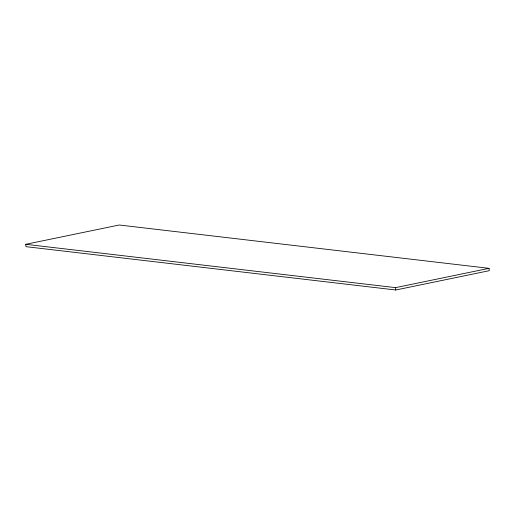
<?xml version="1.0" encoding="UTF-8"?>
<svg xmlns="http://www.w3.org/2000/svg" width="515" height="515" viewBox="0 0 515 515"><rect width="100%" height="100%" fill="white"/><g stroke="black" fill="none" stroke-linecap="round" stroke-linejoin="round"><path stroke-width="0.77" d="M25.75 244.31L119.229 225.004L489.05 268.334L489.25 270.69L395.771 289.997L25.95 246.666L25.75 244.31L395.572 287.64L489.05 268.334M395.572 287.64L395.771 289.997"/></g></svg>
